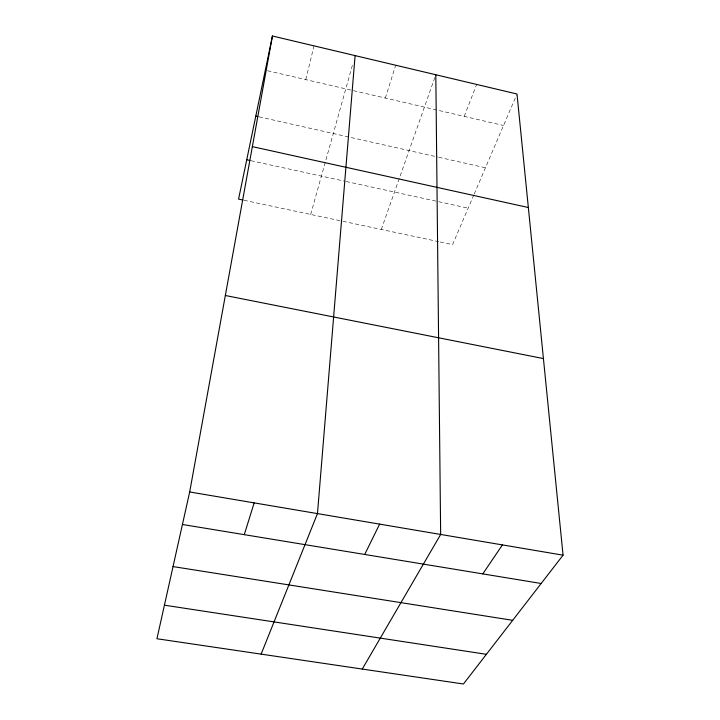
<?xml version="1.0" encoding="UTF-8"?>
<svg xmlns="http://www.w3.org/2000/svg" width="720" height="720" viewBox="0 0 720 720"><rect width="100%" height="100%" fill="white"/><g stroke="black" fill="none" stroke-linecap="round" stroke-linejoin="round"><path stroke-width="0.54" stroke-dasharray="3.6 2.7" d="M305.793 79.614L314.01 45.864M310.68 214.434L352.692 64.197M385.326 98.064L395.694 65.232M381.312 229.446L435.438 75.789M464.202 116.361L476.649 84.429M473.787 195.03L452.583 244.602L439.686 241.857M474.219 194.022L516.564 95.022M244.062 200.277L341.874 221.067M342.954 221.301L438.615 241.632M251.028 160.722L345.168 181.287M346.257 181.521L468.171 208.161M259.056 116.82L437.616 157.005M438.714 157.248L485.442 167.769M267.516 70.731L503.532 125.487"/><path stroke-width="1.08" d="M355.095 55.602L317.466 513.603L261.126 654.129M189.684 491.967L272.43 36L517.005 94.005L563.058 555.174L463.437 684L156.942 638.748L189.684 491.967L563.058 555.174M272.43 36L238.572 199.107L242.964 200.043M244.269 534.654L254.16 502.884M364.716 554.463L379.62 524.124M362.268 669.06L440.658 534.456L435.807 74.745M482.796 573.885L502.416 544.914M164.43 605.178L486.405 654.309M173.043 566.577L512.676 620.325M182.43 524.484L541.161 583.488M225.342 295.497L543.429 358.578M246.735 159.777L249.957 160.488M252.351 146.646L528.336 207.513M255.807 116.091L257.967 116.577"/></g></svg>
